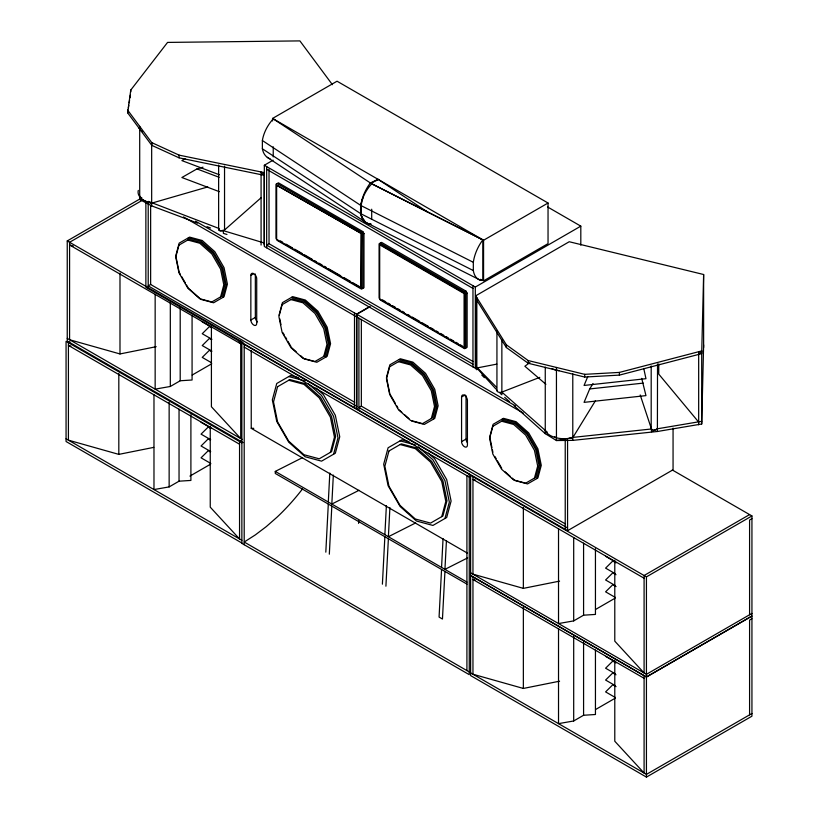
<?xml version="1.0" encoding="UTF-8"?>
<svg xmlns="http://www.w3.org/2000/svg" width="818" height="818" viewBox="0 0 818 818"><rect width="100%" height="100%" fill="white"/><g stroke="black" fill="none" stroke-linecap="round" stroke-linejoin="round"><path stroke-width="1.23" d="M139.776 195.911L139.704 199.449L151.667 205.87L197.588 223.14M496.802 364.122L476.822 367.988L475.698 368.898L475.698 295.809L569.236 241.739L703.623 274.511L701.701 353.632L619.4 375.114L584.696 377.047L528.193 363.264L506.393 347.558L475.698 298.509M514.133 405.789L545.258 433.663L556.445 440.534L572.784 440.37L657.396 431.495L701.701 424.01L703.623 344.889M325.809 552.16L328.304 504.072M328.304 502.037L329.818 473.07M329.327 554.195L331.822 506.097M333.335 475.094L331.822 504.062L359.071 490.279M358.56 523.377L358.693 520.851M384.869 534.686L386.382 505.575M382.395 584.175L384.869 536.72M389.9 507.61L388.386 536.72L415.636 522.937M385.912 586.199L388.386 538.755M441.556 567.416L443.049 538.602M441.556 569.451L439.072 617.089L442.456 619.042L444.941 571.404M446.444 540.555L444.941 569.369L467.651 557.886M264.204 175.308L179.101 157.843L151.78 145.338L127.618 112.792L130.778 90.041L167.557 42.413L299.899 40.9L332.415 84.694M127.618 112.792L128.017 110.287M128.406 107.782L128.804 105.277M129.193 102.771L129.592 100.266M129.98 97.761L130.379 95.256M220.594 296.873L223.815 284.858L220.594 269.132L211.801 253.897L199.786 243.243L187.772 240.022M222.803 297.455L226.177 284.848L222.803 268.355L213.58 252.373L200.983 241.198L188.375 237.823M279.04 315.237L282.414 302.64L292.762 296.668L305.359 300.042L317.957 311.218L327.18 327.2L330.564 343.693L327.18 356.3L316.842 362.272L304.245 358.887L300.646 355.697M323.744 356.433L326.965 344.419L323.744 328.683L314.95 313.447L302.936 302.793L290.922 299.572M326.065 356.945L329.439 344.337L326.065 327.844L316.842 311.863L304.245 300.687L291.637 297.312M330.38 452.364L334.46 437.129L330.38 417.17L319.224 397.855L303.989 384.337L288.744 380.258M333.58 454.215L337.977 437.804L333.58 416.311L321.566 395.503L307.895 383.376M431.311 418.53L434.532 406.515L431.311 390.779L422.517 375.554L410.503 364.9L398.489 361.679M433.52 419.102L436.894 406.505L433.52 390.002L424.286 374.031L411.689 362.855L399.092 359.48M441.74 516.659L445.82 501.414L441.74 481.465L430.585 462.139L415.339 448.632L400.104 444.542M444.941 518.5L449.338 502.088L444.941 480.606L432.926 459.798L418.335 446.863M534.461 478.08L537.682 466.066L534.461 450.34L525.667 435.104L513.653 424.45L501.639 421.229M536.782 478.591L540.156 465.994L536.782 449.491L527.549 433.52L514.951 422.344L502.354 418.969M361.771 201.903L360.493 209.786L360.789 213.713A28.18 15.153 -63.2 0 0 367.507 223.191M362.129 200.696L362.844 198.273M657.396 431.495L657.529 363.979M587.815 376.505L584.062 385.452L645.964 378.693L643.746 368.458M593.009 383.54L589.696 388.949L584.062 402.364L645.964 395.615L641.701 378.376M556.445 367.446L556.445 440.534L572.784 437.661L595.33 400.912M698.674 354.419L701.701 350.922L701.701 424.01M219.919 230.993L224.541 230.001L261.371 197.506M529.941 362.507L524.87 366.239L545.892 384.266M376.26 180.666L378.08 179.336L427.63 212.036M261.085 174.663L264.204 172.598L264.204 244.786M243.069 442.599L67.24 341.086L67.24 240.932L139.766 199.05M143.109 199.837L69.581 242.281L69.581 339.736L119.99 353.949L156.197 346.689M474.532 367.814L264.326 246.453L264.326 165.246L273.12 160.164M276.637 185.205L361.546 233.641L361.035 288.069L276.637 239.347L276.637 185.205L361.546 233.641M354.726 402.313L150.635 284.48L148.211 285.881L356.863 406.341M69.98 341.812L68.415 342.711L68.415 440.166L118.814 454.379L153.774 447.374M371.045 183.396L378.08 179.336L370.298 183.017A28.18 15.153 -63.2 0 0 360.799 205.512L360.84 213.733A28.18 17.311 -56.6 0 0 370.595 224.306M473.131 361.566L269.03 243.733L266.668 245.103L472.968 364.204M250.85 275.349A4.141 2.393 60 0 1 253.784 273.652A4.141 2.393 60 0 1 256.709 278.723L256.709 323.396A4.141 2.393 60 0 1 253.784 325.083A4.141 2.393 60 0 1 250.85 320.012L250.85 275.349L253.539 273.795M277.149 183.559L361.546 232.281L362.803 231.555L363.979 233.58L363.979 287.721L361.546 289.132L277.149 240.4L275.973 238.375L275.973 184.234L278.406 182.823L362.803 231.555M362.711 288.457L362.711 234.316L363.979 233.58M379.695 244.807L380.258 244.49L464.655 293.212L464.655 347.353L464.092 347.67L379.695 298.948L379.695 244.807L464.092 293.539L464.655 293.212M250.85 320.012L255.339 317.425L255.339 274.03M155.154 294.388L155.154 389.133L170.318 386.474L180.205 380.759L192.077 380.002L192.077 315.574M192.179 375.043L211.739 363.754M548.04 203.017L483.571 240.247L371.699 183.825L272.578 118.426L337.047 81.207L548.04 203.017L548.04 243.631L483.571 280.85L483.571 240.247L272.578 118.426L272.578 120.962M369.767 306.525L356.576 314.143L356.576 408.888M370.043 306.689L356.863 314.296L356.863 409.051M380.258 243.13L464.655 291.862L465.953 291.106L467.129 293.141L467.129 347.272L464.655 348.703L380.258 299.981L379.082 297.946L379.082 243.805L381.566 242.384L465.953 291.106M264.326 165.246L475.319 287.057L580.811 226.146L580.811 245.185M465.831 348.028L465.831 293.887L467.129 293.141M241.116 440.616L239.551 441.515L239.551 538.97L210.246 507.16L210.246 426.311M153.978 394.818L153.978 489.563L169.142 486.904L179.04 481.189L190.901 480.432L190.901 414.736M189.919 476.096L210.563 464.184M565.442 523.97L361.341 406.137L358.918 407.528L567.569 527.988M461.567 396.996A4.141 2.393 60 0 1 464.491 395.309A4.141 2.393 60 0 1 467.426 400.38L467.426 445.043A4.141 2.393 60 0 1 464.491 446.74A4.141 2.393 60 0 1 461.567 441.659L461.567 396.996L465.156 394.92M461.567 441.659L466.045 439.072L466.045 395.687M145.87 201.494L145.87 287.23L567.569 530.698L673.061 469.788L673.061 428.1M749.585 514.604L644.093 575.514L644.093 672.969L614.788 641.159L614.788 560.31M646.435 576.864L751.936 515.953L751.936 716.19L646.435 777.1L470.616 675.586L470.616 475.35L646.435 576.864L646.435 777.1M558.52 528.817L558.52 623.561L573.694 620.893L583.582 615.187L595.443 614.43L595.443 548.735M751.936 518.663L749.585 520.023L749.585 614.768M595.545 609.471L615.105 598.173M751.936 613.408L646.435 674.318L470.616 572.805M558.52 628.889L558.52 723.633L573.694 720.975L583.582 715.259L595.443 714.503L595.443 650.075M751.936 618.735L749.585 620.095L749.585 714.84M595.545 709.543L615.105 698.255M751.936 713.49L646.435 774.39L470.616 672.877M185.103 158.753L181.872 160.594L219.357 174.755M203.007 167.179L196.964 168.917L181.872 177.516L219.357 191.678M467.037 584.164L275.267 473.448L275.267 471.413L302.517 457.63M701.701 421.311L657.396 428.785L651.455 431.689L651.455 428.98L640.208 394.961M496.986 390.206A3.18 1.841 0 0 0 498.326 392.088A3.18 1.841 0 0 0 501.863 392.098L539.798 377.354M139.704 126.361L139.704 199.449L151.667 203.161L207.792 186.933M475.698 295.809L506.393 344.848L528.193 360.554L584.696 374.337L619.4 372.415L701.701 350.922M472.957 476.71L472.957 574.164L523.356 588.367L559.573 581.117M472.957 576.782L472.957 674.236L523.356 688.449L559.573 681.19M570.269 437.691L651.455 428.98A3.221 1.861 0 0 0 654.543 430.033A3.221 1.861 0 0 0 657.396 428.785M589.696 388.949L643.255 383.1M251.238 350.697L251.238 428.325L253.764 428.315M127.618 110.082L151.78 142.629L179.101 155.134L264.204 172.598M264.204 242.987L223.304 230.645A3.221 1.861 0 0 1 219.745 230.39A3.221 1.861 0 0 1 218.784 228.396L148.406 201.412M298.713 377.742L290.502 375.544L276.74 383.499L272.343 399.9L276.74 421.393L288.744 442.201L305.155 456.751L321.566 461.147L335.339 453.203L339.736 436.792L335.339 415.299L323.325 394.491L316.034 388.029M288.744 376.556L305.155 380.953M411.689 421.055L424.286 424.43L434.747 418.397L438.121 405.8L434.747 389.296L425.524 373.315L412.916 362.149L400.319 358.765L389.869 364.808L386.485 377.405L389.869 393.908L395.401 403.489M408.898 441.72L401.863 439.839L388.09 447.783L383.693 464.195L388.09 485.688L400.104 506.495L416.515 521.046L432.926 525.442L446.7 517.487L451.096 501.076L446.7 479.593L434.685 458.786L428.305 453.121M400.104 440.851L415.339 444.931M73.272 246.024L69.581 244.991L240.717 343.795L238.999 341.924M70.869 346.106L68.415 345.421L239.551 444.225M475.411 480.105L472.957 479.409L644.093 578.224M475.411 580.187L472.957 579.492L644.093 678.296M223.304 233.345L226.954 234.48M207.015 226.678L210.543 228.007M196.964 168.917L219.183 177.312M370.298 183.017L482.824 239.868L482.824 280.472L480.544 279.316M473.325 270.564L360.789 213.713L262.374 148.774L262.374 140.522L360.84 205.492L473.325 262.312L473.325 270.564A28.18 15.153 -63.2 0 0 482.824 280.472M370.298 223.621L371.045 223.999M368.049 223.467L480.043 280.042M139.704 196.739L141.872 197.905M547.671 207.015L580.811 226.146M266.668 169.306L472.968 288.406M280.431 240.952L282.629 242.22M285.911 244.112L292.486 247.915M294.684 249.173L302.353 253.611M304.541 254.868L312.22 259.306M314.409 260.564L316.607 261.832M318.795 263.099L322.087 265.001M324.276 266.259L326.464 267.527M328.662 268.795L340.717 275.758M344 277.65L350.585 281.453M352.773 282.711L360.441 287.149M382.446 299.889L385.738 301.791M387.926 303.059L390.125 304.327M392.313 305.584L395.605 307.486M397.793 308.754L399.992 310.022M402.18 311.28L404.368 312.548M407.661 314.449L409.849 315.717M412.047 316.975L419.716 321.402M421.904 322.67L428.489 326.474M430.677 327.732L433.969 329.634M436.158 330.901L438.346 332.169M440.544 333.427L443.826 335.329M446.025 336.597L448.213 337.865M450.401 339.122L453.693 341.024M455.882 342.292L458.08 343.56M460.268 344.818L462.467 346.086M672.304 469.982L751.936 515.953M195.543 221.167L515.544 405.922M183.518 216.934L523.305 413.1M67.24 240.932L243.069 342.435M202.23 321.863L211.034 326.955M211.565 327.824L209.428 326.597L202.23 333.713L211.862 339.265M244.204 347.118L469.266 477.058M605.596 556.291L615.504 562.007M616.005 562.876L612.794 561.015L605.596 568.132L615.228 573.694M211.565 339.674L209.428 338.437L202.23 345.554L211.862 351.116M616.005 574.717L612.794 572.866L605.596 579.982L615.238 585.545M211.596 351.536L209.428 350.278L202.23 357.394L210.932 362.415M616.056 586.588L612.794 584.706L605.596 591.823L615.392 597.477M251.238 428.325L467.334 553.091M67.24 338.376L242.281 439.44M241.893 442.865L66.064 341.362L66.064 441.515L241.893 543.029M470.616 575.432L646.435 676.936L751.936 616.036L646.435 677.028L470.616 575.514M201.054 422.292L210.962 428.019M605.596 656.363L615.504 662.089M210.39 428.254L208.253 427.027L201.054 434.143L210.686 439.695M616.005 662.948L612.794 661.097L605.596 668.214L615.228 673.766M275.267 471.413L467.037 582.13M210.4 440.104L208.253 438.867L201.054 445.984L210.696 451.546M616.005 674.789L612.794 672.938L605.596 680.055L615.238 685.617M210.43 451.965L208.253 450.708L201.054 457.824L210.839 463.479M616.056 686.66L612.794 684.778L605.596 691.895L615.392 697.549M66.064 438.806L241.893 540.32M469.266 671.956L244.204 542.027L255.288 534.931L266.249 526.639L276.985 517.221A156.903 90.593 -60 0 0 302.517 488.919M501.863 392.098L547.293 432.201M554.41 436.577L556.445 437.834M267.292 157.342L365.452 222.107M500.105 393.274L501.863 394.808L501.863 339.746M505.054 471.761L510.452 476.557M512.252 478.152L514.951 480.544L527.549 483.919L537.896 477.947L541.271 465.35L537.896 448.847L528.673 432.875L516.066 421.699L503.469 418.325L493.131 424.297L489.747 436.894L491.925 447.497M399.092 409.879L401.791 412.272M404.491 414.675L408.99 418.663M291.637 347.722L296.136 351.709M504.696 397.344L509.409 401.566M475.698 366.188L496.557 387.282M481.792 375.043L484.409 377.681M476.822 367.988L495.872 389M698.674 422.098L658.746 374.112L658.746 363.898M464.655 291.862L465.831 293.887M494.972 456.587L496.199 458.714M497.436 460.851L501.741 468.305M361.546 232.281L362.711 234.316M396.628 405.616L397.855 407.753M283.028 332.803L284.265 334.94M285.492 337.067L286.719 339.194M287.946 341.331L291.024 346.648M180.379 274.378L179.152 272.251L175.778 255.748L179.152 243.15L189.602 237.118L202.21 240.492L214.807 251.668L224.03 267.639L227.404 284.143L224.03 296.74L213.58 302.783L200.983 299.398L188.375 288.233L186.535 285.032M181.616 276.515L185.308 282.905M361.771 216.197L362.844 218.58A24.867 14.356 -60 0 0 364.613 220.461M492.405 449.859L492.886 452.211M279.766 318.775L280.973 324.664M361.096 214.694L360.84 205.492A28.18 17.311 -56.6 0 1 371.699 183.825M703.623 274.511L703.623 347.599M698.674 351.709L698.674 424.798M651.189 365.953L651.189 428.52M644.093 675.586L644.093 773.041L614.788 741.231L614.788 660.382M619.4 372.415L619.4 375.114M584.696 374.337L584.696 377.047M583.582 543.183L583.582 615.187M583.582 641.997L583.582 715.259M573.694 537.518L573.694 620.893M573.694 636.332L573.694 720.975M572.784 373.816L572.784 440.37M567.569 439.941L567.569 530.698M565.228 439.859L565.228 529.348M545.258 367.108L545.258 433.663M528.193 360.554L528.193 363.264M523.356 507.518L523.356 588.367M523.356 607.6L523.356 688.449M506.393 344.848L506.393 347.558M496.935 330.666L496.935 390.677M476.822 297.609L476.822 369.797M475.319 287.057L475.319 368.264M472.968 285.707L472.968 366.914M466.914 475.698L466.914 670.607M464.092 293.539L464.092 347.67M371.699 209.203L371.699 219.357M361.341 319.357L361.341 406.137M361.035 233.928L361.035 288.069M358.918 318.202L358.918 410.237M354.511 312.946L354.511 407.691M273.232 146.78L273.232 156.923M269.03 169.203L269.03 243.733M266.668 166.596L266.668 247.803M261.085 171.964L261.085 245.052M244.204 344.409L244.204 544.727M240.717 341.086L240.717 438.54L211.412 406.73L211.412 325.881M224.541 166.156L224.541 230.001M223.304 230.645L223.304 232.445M218.784 228.396L218.784 230.206M218.631 165.031L218.631 228.876M180.205 307.486L180.205 380.759M179.101 155.134L179.101 157.843M179.04 409.184L179.04 481.189M170.318 301.832L170.318 386.474M169.142 402.262L169.142 486.904M151.78 142.629L151.78 145.338M151.667 143.15L151.667 205.87M150.635 205.359L150.635 284.48M148.211 202.925L148.211 288.59M130.778 90.041L130.778 91.841M119.99 273.1L119.99 353.949M118.814 373.529L118.814 454.379M270.052 158.804A28.18 17.311 -56.6 0 1 262.374 148.764M262.374 140.573A28.18 17.311 -56.6 0 1 273.232 118.907M473.325 262.363A28.18 15.153 -63.2 0 1 482.824 239.909M559.093 370.677A20.174 11.646 0 0 1 551.649 368.499M572.784 437.661A20.174 11.646 0 0 1 545.258 430.953M142.588 131.821A20.174 11.646 0 0 1 138.774 127.536M151.667 203.161A20.174 11.646 0 0 1 138.303 190.4M467.518 442.845A4.141 2.393 60 0 1 466.045 439.072M257.506 321.944A4.141 2.393 60 0 1 255.339 317.425M178.978 245.103L175.758 257.118L178.978 272.844L187.772 288.079L199.786 298.734L211.801 301.954L221.79 296.188L225.011 284.173L221.79 268.447L212.997 253.212L200.983 242.557L188.968 239.337L178.978 245.103M282.128 304.654L278.907 316.668L282.128 332.405L290.922 347.64L302.936 358.294L314.95 361.505L325.053 355.677L328.274 343.662L325.053 327.936L316.259 312.701L304.245 302.046L292.231 298.826L282.128 304.654M277.588 386.699L273.509 401.935L277.588 421.884L288.744 441.209L303.989 454.726L319.224 458.806L331.556 451.689L335.636 436.444L331.556 416.495L320.4 397.17L305.155 383.662L289.92 379.583L277.588 386.699M389.685 366.75L386.464 378.765L389.685 394.501L398.489 409.736L410.503 420.391L422.517 423.612L432.497 417.845L435.718 405.83L432.497 390.094L423.704 374.859L411.689 364.204L399.675 360.983L389.685 366.75M388.949 450.984L384.869 466.229L388.949 486.178L400.104 505.504L415.339 519.011L430.585 523.091L442.906 515.974L446.986 500.739L442.906 480.79L431.751 461.464L416.515 447.957L401.28 443.867L388.949 450.984M492.835 426.311L489.624 438.325L492.835 454.051L501.639 469.287L513.653 479.941L525.667 483.162L535.759 477.334L538.98 465.319L535.759 449.583L526.966 434.348L514.951 423.693L502.937 420.472L492.835 426.311M469.266 474.348L241.862 343.059L241.862 543.377L469.266 674.666L469.266 474.348"/></g></svg>
